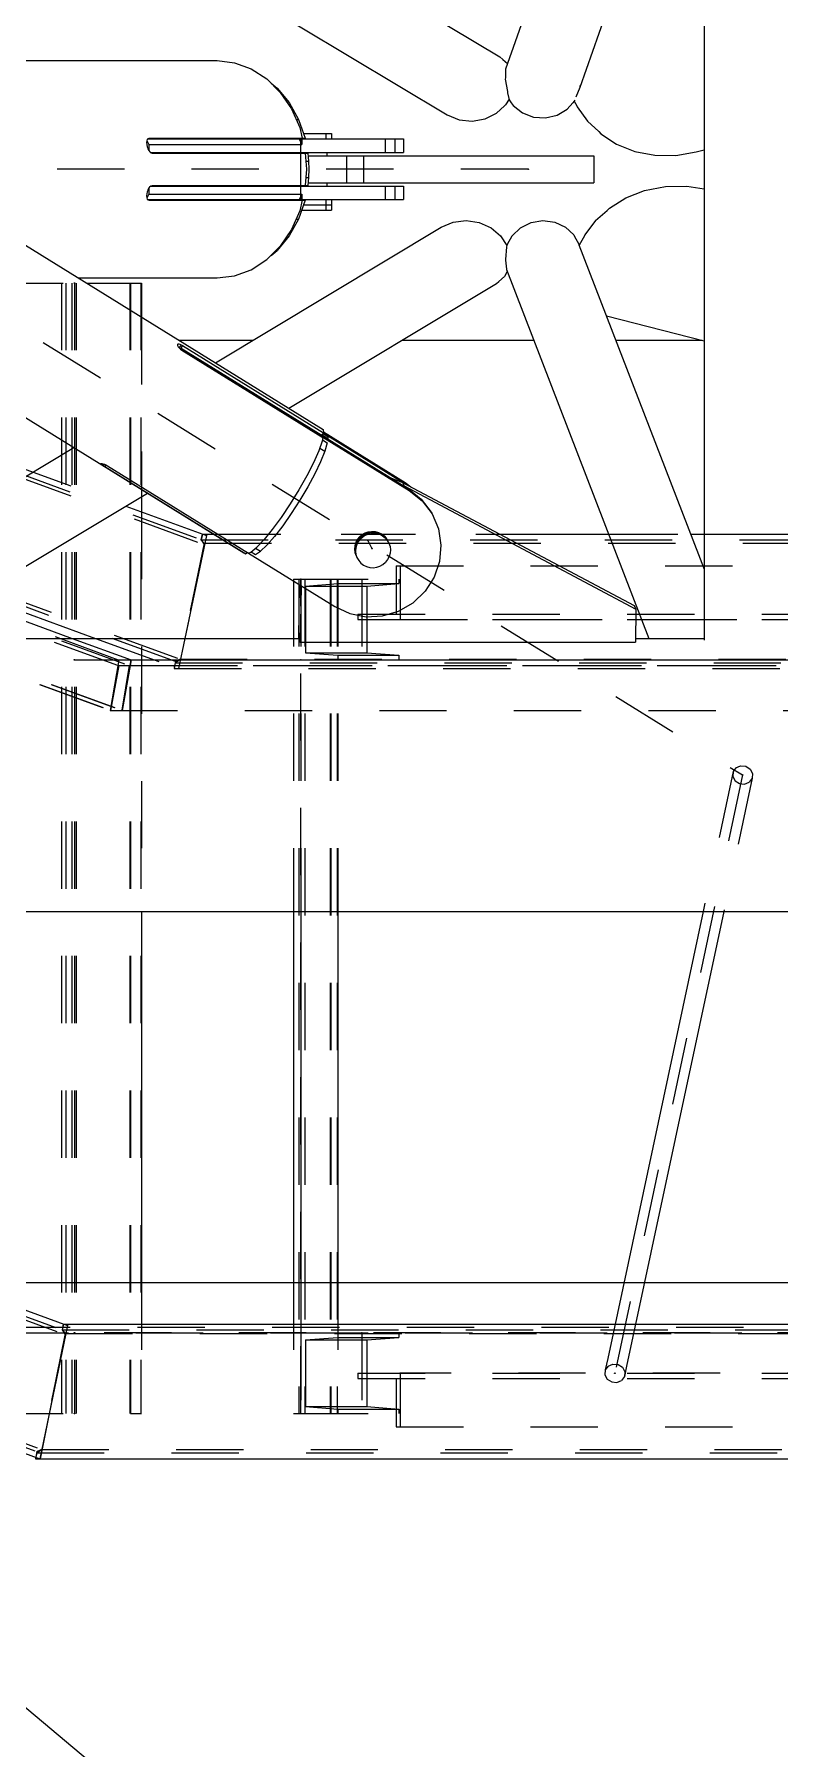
# Model space of a CAD drawing. Header units: millimetres. Extents: x 149919 to 150445, y 136651 to 136866.
# Drawn here: x 150377.97 to 150379.078, y 136690.629 to 136693.176 of the extents above; entities that cross this region are included whole.
import ezdxf

# ---------------------------------------------------------------- set-up
doc = ezdxf.new("R2010")
doc.units = ezdxf.units.MM
doc.header["$LTSCALE"] = 0.25
for name, pattern in [('CENTER', [50.8, 31.75, -6.35, 6.35, -6.35]), ('XKITLINE00', [0]), ('XKITLINE02', [4, 2, -2]), ('XKITLINE03', [6, 3, -1, 1, -1])]:
    doc.linetypes.add(name, pattern=pattern)

# ---------------------------------------------------------------- blocks, each defined once
blk = doc.blocks.new('çatıı')
at = {"color": 8, "linetype": 'CENTER'}
for p, q in [((23430, 4350.27), (23720.98, 4170.27)), ((23655.3, 4264.77), (23655.3, 4255.77)), ((23689.14, 4260.27), (23430, 4260.27)), ((23665.31, 4205.13), (23665.93, 4203.91))]:
    blk.add_line(p, q, dxfattribs=at)
at = {"color": 8, "linetype": 'XKITLINE00'}
for p, q in [((23574.43, 4329.97), (23677.1, 4268.35)), ((23596.58, 4329.97), (23684.9, 4276.97)), ((23705.14, 4329.97), (23685.75, 4275.16)), ((23715.28, 4329.97), (23715.28, 4190.31)), ((23715.28, 4324.69), (23696.79, 4272.43)), ((23538.85, 4295.75), (23658.68, 4221.62)), ((23527.07, 4277.42), (23646.9, 4203.29)), ((23570.09, 4276.42), (23642.91, 4276.42)), ((23642.91, 4276.42), (23645.5, 4276.11)), ((23645.5, 4276.11), (23648, 4275.2)), ((23648, 4275.2), (23650.29, 4273.7)), ((23684.9, 4276.97), (23685.37, 4276.57)), ((23685.37, 4276.57), (23686.04, 4276)), ((23685.75, 4275.16), (23685.75, 4273.88)), ((23650.29, 4273.7), (23652.31, 4271.69)), ((23650.93, 4273.07), (23651.85, 4272.33)), ((23651.85, 4272.33), (23653.62, 4270.19)), ((23685.75, 4273.88), (23685.73, 4273.67)), ((23685.73, 4273.67), (23686.04, 4271.84)), ((23696.79, 4272.43), (23696.23, 4271)), ((23696.81, 4272.7), (23696.79, 4272.43)), ((23652.31, 4271.69), (23653.96, 4269.25)), ((23653.62, 4270.19), (23655.02, 4267.67)), ((23684.43, 4268.6), (23685.61, 4269.71)), ((23685.61, 4269.71), (23685.78, 4269.85)), ((23686.3, 4270.69), (23685.78, 4269.85)), ((23686.04, 4271.84), (23686.06, 4271.61)), ((23686.06, 4271.61), (23686.33, 4270.57)), ((23686.33, 4270.57), (23686.62, 4270.16)), ((23686.62, 4270.16), (23686.89, 4269.77)), ((23686.89, 4269.77), (23688.28, 4268.67)), ((23695.76, 4270.16), (23694.91, 4269.18)), ((23695.9, 4270.32), (23695.76, 4270.16)), ((23696.04, 4270.53), (23695.9, 4270.32)), ((23695.97, 4270.4), (23696.35, 4269.71)), ((23696.35, 4269.71), (23696.41, 4269.53)), ((23653.96, 4269.25), (23655.19, 4266.46)), ((23654.65, 4267.67), (23655.02, 4267.67)), ((23655.02, 4267.67), (23655.98, 4264.87)), ((23677.1, 4268.35), (23678.87, 4267.64)), ((23678.87, 4267.64), (23680.8, 4267.44)), ((23680.8, 4267.44), (23682.72, 4267.77)), ((23682.72, 4267.77), (23684.43, 4268.6)), ((23688.28, 4268.67), (23689.94, 4268.02)), ((23689.94, 4268.02), (23691.71, 4267.89)), ((23691.71, 4267.89), (23693.43, 4268.29)), ((23693.43, 4268.29), (23694.91, 4269.18)), ((23696.41, 4269.53), (23697.92, 4267.4)), ((23697.92, 4267.4), (23699.62, 4265.88)), ((23632.55, 4264.7), (23632.47, 4264.5)), ((23632.49, 4264.55), (23632.76, 4263.97)), ((23632.68, 4264.83), (23632.55, 4264.7)), ((23632.63, 4264.77), (23670.6, 4264.77)), ((23632.68, 4264.83), (23632.85, 4264.87)), ((23632.85, 4264.87), (23655.58, 4264.87)), ((23650.7, 4264.87), (23650.7, 4264.77)), ((23652.69, 4264.87), (23652.69, 4264.77)), ((23655.12, 4264.77), (23655.5, 4263.97)), ((23655.19, 4266.46), (23655.58, 4264.87)), ((23655.5, 4264.77), (23655.5, 4263.97)), ((23655.58, 4264.87), (23655.98, 4264.87)), ((23655.74, 4265.57), (23659.9, 4265.57)), ((23659.09, 4265.57), (23659.09, 4264.77)), ((23659.9, 4265.57), (23659.9, 4264.77)), ((23667.89, 4264.77), (23667.89, 4262.77)), ((23669.34, 4264.77), (23669.34, 4262.77)), ((23670.6, 4264.77), (23670.6, 4262.77)), ((23699.62, 4265.88), (23699.95, 4265.54)), ((23699.95, 4265.54), (23702.27, 4264)), ((23632.47, 4264.5), (23632.44, 4264.23)), ((23632.44, 4264.23), (23632.46, 4263.93)), ((23632.46, 4263.93), (23632.54, 4263.62)), ((23632.54, 4263.62), (23632.62, 4263.43)), ((23632.62, 4263.43), (23632.65, 4263.32)), ((23632.65, 4263.32), (23632.77, 4263.05)), ((23632.76, 4263.97), (23655.5, 4263.97)), ((23632.76, 4263.97), (23632.76, 4263.06)), ((23632.77, 4263.05), (23632.92, 4262.85)), ((23632.92, 4262.85), (23633.09, 4262.72)), ((23633.02, 4262.77), (23670.6, 4262.77)), ((23633.09, 4262.72), (23633.27, 4262.67)), ((23633.27, 4262.67), (23656, 4262.67)), ((23651.37, 4262.77), (23651.37, 4262.67)), ((23656, 4262.67), (23656.2, 4260.27)), ((23656, 4262.67), (23656.4, 4262.67)), ((23656.4, 4262.67), (23656.52, 4261.48)), ((23656.44, 4262.27), (23659.37, 4262.27)), ((23659.24, 4262.77), (23659.24, 4262.27)), ((23659.37, 4262.27), (23698.88, 4262.27)), ((23662.14, 4262.27), (23662.14, 4258.27)), ((23664.65, 4262.27), (23664.65, 4258.27)), ((23698.88, 4262.27), (23698.88, 4258.27)), ((23702.27, 4264), (23704.99, 4262.92)), ((23704.99, 4262.92), (23707.96, 4262.36)), ((23707.96, 4262.36), (23711.05, 4262.33)), ((23711.05, 4262.33), (23714.1, 4262.85)), ((23714.1, 4262.85), (23715.28, 4263.15)), ((23656.2, 4260.27), (23656, 4257.87)), ((23656.1, 4261.48), (23656.52, 4261.48)), ((23656.52, 4261.48), (23656.56, 4260.27)), ((23656.56, 4260.27), (23656.52, 4259.07)), ((23632.54, 4256.93), (23632.46, 4256.62)), ((23632.62, 4257.12), (23632.54, 4256.93)), ((23632.65, 4257.23), (23632.62, 4257.12)), ((23632.77, 4257.5), (23632.65, 4257.23)), ((23632.76, 4257.49), (23632.76, 4256.58)), ((23632.92, 4257.7), (23632.77, 4257.5)), ((23632.92, 4257.7), (23633.09, 4257.83)), ((23633.02, 4257.77), (23670.6, 4257.77)), ((23633.09, 4257.83), (23633.27, 4257.87)), ((23633.27, 4257.87), (23656, 4257.87)), ((23651.37, 4257.87), (23651.37, 4257.77)), ((23656, 4257.87), (23656.4, 4257.87)), ((23656.1, 4259.07), (23656.52, 4259.07)), ((23656.52, 4259.07), (23656.4, 4257.87)), ((23656.44, 4258.27), (23698.88, 4258.27)), ((23659.24, 4258.27), (23659.24, 4257.77)), ((23667.89, 4257.77), (23667.89, 4255.77)), ((23669.34, 4257.77), (23669.34, 4255.77)), ((23670.6, 4257.77), (23670.6, 4255.77)), ((23703.62, 4256.04), (23706.43, 4257.13)), ((23706.43, 4257.13), (23709.52, 4257.71)), ((23709.52, 4257.71), (23712.72, 4257.74)), ((23712.72, 4257.74), (23715.28, 4257.34)), ((23632.46, 4256.62), (23632.44, 4256.32)), ((23632.44, 4256.32), (23632.47, 4256.05)), ((23632.47, 4256.05), (23632.55, 4255.85)), ((23632.76, 4256.58), (23632.49, 4256)), ((23632.55, 4255.85), (23632.68, 4255.72)), ((23632.63, 4255.77), (23655.12, 4255.77)), ((23632.68, 4255.72), (23632.85, 4255.67)), ((23632.76, 4256.58), (23655.5, 4256.58)), ((23632.85, 4255.67), (23655.58, 4255.67)), ((23650.7, 4255.77), (23650.7, 4255.67)), ((23652.69, 4255.77), (23652.69, 4255.67)), ((23655.98, 4255.67), (23655.02, 4252.88)), ((23655.5, 4256.58), (23655.12, 4255.77)), ((23655.12, 4255.77), (23669.34, 4255.77)), ((23655.58, 4255.67), (23655.19, 4254.09)), ((23655.5, 4256.58), (23655.5, 4255.77)), ((23655.58, 4255.67), (23655.98, 4255.67)), ((23655.74, 4254.97), (23659.9, 4254.97)), ((23655.74, 4254.97), (23659.9, 4254.97)), ((23659.09, 4255.77), (23659.09, 4254.97)), ((23659.09, 4254.97), (23659.09, 4254.17)), ((23659.9, 4255.77), (23659.9, 4254.97)), ((23659.9, 4254.97), (23659.9, 4254.17)), ((23669.34, 4255.77), (23670.6, 4255.77)), ((23701.22, 4254.5), (23700.89, 4254.16)), ((23701.22, 4254.5), (23703.62, 4256.04)), ((23655.02, 4252.88), (23653.62, 4250.36)), ((23655.19, 4254.09), (23653.96, 4251.3)), ((23654.65, 4252.88), (23655.02, 4252.88)), ((23655.47, 4254.17), (23659.9, 4254.17)), ((23676.2, 4251.66), (23677.97, 4252.41)), ((23677.97, 4252.41), (23679.92, 4252.66)), ((23679.92, 4252.66), (23681.87, 4252.37)), ((23681.87, 4252.37), (23683.63, 4251.58)), ((23687.98, 4251.55), (23689.57, 4252.35)), ((23689.57, 4252.35), (23691.33, 4252.65)), ((23691.33, 4252.65), (23693.08, 4252.42)), ((23693.08, 4252.42), (23694.66, 4251.69)), ((23699.12, 4252.64), (23697.56, 4250.52)), ((23699.12, 4252.64), (23700.89, 4254.16)), ((23642.67, 4231.53), (23676.2, 4251.66)), ((23653.62, 4250.36), (23651.85, 4248.22)), ((23653.96, 4251.3), (23652.31, 4248.85)), ((23683.63, 4251.58), (23685.03, 4250.37)), ((23685.03, 4250.37), (23685.98, 4248.96)), ((23686.71, 4250.33), (23686.01, 4249.11)), ((23686.71, 4250.33), (23686.75, 4250.36)), ((23686.75, 4250.36), (23687.98, 4251.55)), ((23694.66, 4251.69), (23695.9, 4250.51)), ((23695.9, 4250.51), (23695.98, 4250.36)), ((23695.98, 4250.36), (23696.64, 4249.14)), ((23697.5, 4250.37), (23696.71, 4248.99)), ((23697.56, 4250.52), (23697.5, 4250.37)), ((23648, 4245.35), (23650.29, 4246.85)), ((23650.29, 4246.85), (23652.31, 4248.85)), ((23650.93, 4247.48), (23651.85, 4248.22)), ((23685.75, 4246.88), (23685.74, 4246.77)), ((23685.74, 4246.77), (23685.89, 4245.43)), ((23685.92, 4248.73), (23685.75, 4246.88)), ((23685.97, 4248.92), (23685.92, 4248.73)), ((23686.01, 4249.11), (23685.97, 4248.92)), ((23696.64, 4249.14), (23696.68, 4249.05)), ((23696.68, 4249.05), (23715.28, 4200.86)), ((23642.91, 4244.12), (23645.5, 4244.44)), ((23645.5, 4244.44), (23648, 4245.35)), ((23684.75, 4243.59), (23685.63, 4244.36)), ((23686, 4245.1), (23685.63, 4244.36)), ((23685.89, 4245.43), (23685.89, 4245.39)), ((23685.89, 4245.39), (23707.04, 4190.57)), ((23622.3, 4244.12), (23642.91, 4244.12)), ((23653.58, 4224.78), (23684.42, 4243.3)), ((23684.42, 4243.3), (23684.75, 4243.59)), ((23700.75, 4238.51), (23715.28, 4234.79)), ((23637.12, 4234.32), (23637.05, 4234.22)), ((23637.05, 4234.22), (23637.06, 4234.08)), ((23637.06, 4234.08), (23637.14, 4233.9)), ((23637.12, 4234.32), (23637.14, 4234.33)), ((23637.14, 4234.33), (23637.22, 4234.34)), ((23637.22, 4234.34), (23637.37, 4234.29)), ((23637.26, 4234.87), (23648.24, 4234.87)), ((23637.56, 4234.2), (23637.29, 4233.78)), ((23637.37, 4234.29), (23637.56, 4234.2)), ((23637.78, 4234.07), (23637.51, 4233.65)), ((23637.56, 4234.2), (23637.78, 4234.07)), ((23637.78, 4234.07), (23658.74, 4221.11)), ((23670.39, 4234.87), (23689.94, 4234.87)), ((23702.15, 4234.87), (23714.96, 4234.87)), ((23637.14, 4233.9), (23637.28, 4233.72)), ((23637.2, 4233.82), (23637.29, 4233.78)), ((23637.28, 4233.72), (23637.47, 4233.54)), ((23637.29, 4233.78), (23637.51, 4233.65)), ((23637.56, 4233.69), (23637.46, 4233.54)), ((23637.47, 4233.54), (23637.68, 4233.38)), ((23637.51, 4233.65), (23637.53, 4233.65)), ((23637.56, 4233.69), (23671.34, 4212.79)), ((23637.56, 4233.69), (23637.63, 4233.55)), ((23637.63, 4233.55), (23637.59, 4233.45)), ((23637.63, 4233.55), (23658.58, 4220.59)), ((23637.68, 4233.38), (23658.64, 4220.42)), ((23658.68, 4221.62), (23658.74, 4221.11)), ((23658.72, 4221.25), (23670.85, 4213.75)), ((23574.44, 4190.57), (23621.65, 4218.91)), ((23658.53, 4219.88), (23658.01, 4218.43)), ((23658.16, 4218.84), (23658.92, 4218.37)), ((23658.74, 4221.11), (23658.5, 4220.74)), ((23658.55, 4220.81), (23658.5, 4220.74)), ((23658.64, 4220.42), (23658.53, 4219.88)), ((23658.55, 4220.81), (23659.38, 4220.29)), ((23658.58, 4220.59), (23658.55, 4220.48)), ((23658.56, 4220.06), (23659.29, 4219.61)), ((23658.58, 4220.59), (23658.65, 4220.47)), ((23658.65, 4220.47), (23658.62, 4220.43)), ((23658.65, 4220.47), (23671.47, 4212.53)), ((23658.67, 4221), (23659.37, 4220.56)), ((23658.73, 4221.19), (23659.2, 4220.9)), ((23659.29, 4219.61), (23658.92, 4218.37)), ((23659.2, 4220.9), (23659.31, 4220.77)), ((23659.31, 4220.77), (23659.37, 4220.56)), ((23659.33, 4220.7), (23670.98, 4213.49)), ((23659.38, 4220.29), (23659.34, 4220.23)), ((23659.37, 4220.56), (23659.38, 4220.29)), ((23625.69, 4216.53), (23625.65, 4216.48)), ((23625.66, 4216.46), (23625.71, 4216.43)), ((23625.69, 4216.53), (23625.8, 4216.54)), ((23625.71, 4216.43), (23625.84, 4216.35)), ((23625.8, 4216.54), (23625.96, 4216.51)), ((23625.84, 4216.35), (23626.02, 4216.23)), ((23625.96, 4216.51), (23626.17, 4216.43)), ((23626.15, 4216.44), (23626.02, 4216.24)), ((23626.02, 4216.23), (23626.23, 4216.1)), ((23626.17, 4216.43), (23626.4, 4216.33)), ((23626.38, 4216.34), (23626.24, 4216.1)), ((23626.4, 4216.33), (23626.64, 4216.19)), ((23626.64, 4216.19), (23647.59, 4203.23)), ((23657.23, 4216.67), (23656.23, 4214.71)), ((23658.01, 4218.43), (23657.23, 4216.67)), ((23658.29, 4216.82), (23657.43, 4215.03)), ((23658.92, 4218.37), (23658.29, 4216.82)), ((23626.23, 4216.1), (23647.19, 4203.14)), ((23656.23, 4214.71), (23655.06, 4212.63)), ((23657.43, 4215.03), (23656.38, 4213.09)), ((23668.72, 4214.41), (23670.45, 4213.73)), ((23670.45, 4213.73), (23670.72, 4213.21)), ((23670.45, 4213.73), (23704.87, 4195.45)), ((23670.85, 4213.75), (23670.98, 4213.49)), ((23670.85, 4213.75), (23671.7, 4213.07)), ((23596.59, 4190.57), (23632.56, 4212.16)), ((23655.06, 4212.63), (23653.77, 4210.54)), ((23655.2, 4211.08), (23653.94, 4209.13)), ((23656.38, 4213.09), (23655.2, 4211.08)), ((23670.57, 4213.27), (23670.72, 4213.21)), ((23670.72, 4213.21), (23705.14, 4194.92)), ((23670.98, 4213.49), (23671.13, 4213.38)), ((23671.34, 4212.79), (23671.47, 4212.53)), ((23671.34, 4212.79), (23673.24, 4211.27)), ((23671.47, 4212.53), (23673.38, 4211)), ((23673.24, 4211.27), (23673.38, 4211)), ((23673.24, 4211.27), (23674.72, 4209.32)), ((23652.44, 4208.55), (23651.12, 4206.76)), ((23653.77, 4210.54), (23652.44, 4208.55)), ((23653.94, 4209.13), (23652.67, 4207.31)), ((23673.38, 4211), (23674.85, 4209.06)), ((23674.72, 4209.32), (23674.85, 4209.06)), ((23674.85, 4209.06), (23675.8, 4206.82)), ((23651.12, 4206.76), (23649.89, 4205.25)), ((23652.67, 4207.31), (23651.44, 4205.71)), ((23664.07, 4205.66), (23664.45, 4205.99)), ((23664.45, 4205.99), (23664.9, 4206.24)), ((23664.53, 4205.85), (23664.97, 4206.1)), ((23664.53, 4205.85), (23664.97, 4206.1)), ((23664.6, 4205.71), (23665.04, 4205.96)), ((23664.9, 4206.24), (23665.38, 4206.4)), ((23664.97, 4206.1), (23665.45, 4206.26)), ((23664.97, 4206.1), (23665.45, 4206.26)), ((23665.04, 4205.96), (23665.52, 4206.12)), ((23665.38, 4206.4), (23665.88, 4206.47)), ((23665.45, 4206.26), (23665.96, 4206.33)), ((23665.45, 4206.26), (23665.96, 4206.33)), ((23665.52, 4206.12), (23666.03, 4206.19)), ((23665.88, 4206.47), (23666.39, 4206.44)), ((23665.96, 4206.33), (23666.46, 4206.3)), ((23665.96, 4206.33), (23666.46, 4206.3)), ((23666.03, 4206.19), (23666.53, 4206.16)), ((23666.39, 4206.44), (23666.88, 4206.31)), ((23666.46, 4206.3), (23666.95, 4206.17)), ((23666.46, 4206.3), (23666.95, 4206.17)), ((23666.53, 4206.16), (23667.02, 4206.03)), ((23666.88, 4206.31), (23667.33, 4206.09)), ((23666.95, 4206.17), (23667.4, 4205.95)), ((23666.95, 4206.17), (23667.4, 4205.95)), ((23667.02, 4206.03), (23667.47, 4205.81)), ((23667.33, 4206.09), (23667.4, 4205.95)), ((23667.33, 4206.09), (23667.73, 4205.78)), ((23667.4, 4205.95), (23667.8, 4205.64)), ((23667.4, 4205.95), (23667.47, 4205.81)), ((23667.4, 4205.95), (23667.8, 4205.64)), ((23675.8, 4206.82), (23676.18, 4204.41)), ((23647.91, 4203.37), (23648.8, 4204.1)), ((23647.97, 4203.41), (23648.62, 4203.01)), ((23648.62, 4203.01), (23649.37, 4203.51)), ((23648.64, 4203.96), (23649.37, 4203.51)), ((23649.89, 4205.25), (23648.8, 4204.1)), ((23649.37, 4203.51), (23650.32, 4204.43)), ((23651.44, 4205.71), (23650.32, 4204.43)), ((23663.38, 4204.32), (23663.34, 4203.82)), ((23663.34, 4203.82), (23663.4, 4203.32)), ((23663.52, 4204.81), (23663.38, 4204.32)), ((23663.45, 4204.18), (23663.41, 4203.68)), ((23663.45, 4204.18), (23663.41, 4203.68)), ((23663.41, 4203.68), (23663.47, 4203.19)), ((23663.41, 4203.68), (23663.47, 4203.19)), ((23663.59, 4204.67), (23663.45, 4204.18)), ((23663.59, 4204.67), (23663.45, 4204.18)), ((23663.53, 4204.04), (23663.49, 4203.54)), ((23663.49, 4203.54), (23663.54, 4203.05)), ((23663.75, 4205.26), (23663.52, 4204.81)), ((23663.66, 4204.53), (23663.53, 4204.04)), ((23663.82, 4205.12), (23663.59, 4204.67)), ((23663.82, 4205.12), (23663.59, 4204.67)), ((23663.9, 4204.98), (23663.66, 4204.53)), ((23664.07, 4205.66), (23663.75, 4205.26)), ((23663.75, 4205.26), (23663.82, 4205.12)), ((23664.14, 4205.52), (23663.82, 4205.12)), ((23664.14, 4205.52), (23663.82, 4205.12)), ((23663.82, 4205.12), (23663.9, 4204.98)), ((23664.21, 4205.38), (23663.9, 4204.98)), ((23664.14, 4205.52), (23664.53, 4205.85)), ((23664.14, 4205.52), (23664.53, 4205.85)), ((23664.21, 4205.38), (23664.6, 4205.71)), ((23667.47, 4205.81), (23667.87, 4205.5)), ((23667.73, 4205.78), (23668.06, 4205.41)), ((23667.8, 4205.64), (23668.13, 4205.27)), ((23667.8, 4205.64), (23668.13, 4205.27)), ((23667.87, 4205.5), (23668.2, 4205.13)), ((23668.2, 4205.13), (23668.45, 4204.69)), ((23668.45, 4204.69), (23668.61, 4204.22)), ((23668.61, 4204.22), (23668.66, 4203.72)), ((23668.66, 4203.72), (23668.62, 4203.22)), ((23676.18, 4204.41), (23675.97, 4201.97)), ((23646.9, 4203.29), (23647.19, 4203.14)), ((23647.35, 4203.38), (23647.19, 4203.14)), ((23647.55, 4203.26), (23647.57, 4203.22)), ((23647.58, 4203.24), (23647.57, 4203.22)), ((23647.57, 4203.22), (23660.39, 4195.29)), ((23647.59, 4203.23), (23647.91, 4203.37)), ((23663.4, 4203.32), (23663.56, 4202.85)), ((23663.47, 4203.19), (23663.63, 4202.71)), ((23663.47, 4203.19), (23663.63, 4202.71)), ((23663.54, 4203.05), (23663.7, 4202.57)), ((23663.56, 4202.85), (23663.63, 4202.71)), ((23663.63, 4202.71), (23663.7, 4202.57)), ((23663.7, 4202.57), (23663.95, 4202.14)), ((23663.95, 4202.14), (23664.28, 4201.76)), ((23664.28, 4201.76), (23664.68, 4201.45)), ((23664.68, 4201.45), (23665.13, 4201.23)), ((23665.13, 4201.23), (23665.62, 4201.1)), ((23665.62, 4201.1), (23666.12, 4201.07)), ((23666.12, 4201.07), (23666.63, 4201.14)), ((23666.63, 4201.14), (23667.11, 4201.3)), ((23667.11, 4201.3), (23667.55, 4201.55)), ((23667.55, 4201.55), (23667.94, 4201.88)), ((23668.25, 4202.28), (23667.94, 4201.88)), ((23668.49, 4202.73), (23668.25, 4202.28)), ((23668.62, 4203.22), (23668.49, 4202.73)), ((23675.97, 4201.97), (23675.17, 4199.65)), ((23655.13, 4198.55), (23655, 4190.52)), ((23655.4, 4198.38), (23655.27, 4190)), ((23675.17, 4199.65), (23673.84, 4197.57)), ((23669.89, 4194.62), (23672.04, 4195.86)), ((23672.04, 4195.86), (23673.84, 4197.57)), ((23660.39, 4195.29), (23662.62, 4194.26)), ((23662.62, 4194.26), (23665.04, 4193.79)), ((23665.04, 4193.79), (23667.51, 4193.92)), ((23667.51, 4193.92), (23669.89, 4194.62)), ((23704.87, 4195.45), (23705.14, 4194.92)), ((23705.14, 4194.92), (23705.06, 4190)), ((23551.69, 4190.57), (23655, 4190.57)), ((23655, 4190.52), (23655.27, 4190)), ((23655.27, 4190), (23705.06, 4190)), ((23705.07, 4190.57), (23715.28, 4190.57)), ((23551.69, 4149.97), (24815.88, 4149.97)), ((23506.2, 4122.36), (25161.51, 2736.29))]:
    blk.add_line(p, q, dxfattribs=at)
at = {"color": 116, "linetype": 'XKITLINE02', "true_color": 0x136734}
for p, q in [((23386.22, 4298.19), (23640.55, 4205.23)), ((23386.36, 4299.04), (23629.34, 4210.23)), ((23386.39, 4297.56), (23641, 4204.5)), ((23374.64, 4280.08), (23628.32, 4187.37)), ((23383.08, 4279.85), (23636.72, 4187.15)), ((23383.44, 4280.28), (23637.4, 4187.47)), ((23374.53, 4279.26), (23628.3, 4186.52)), ((23375.58, 4279.45), (23629.86, 4186.53)), ((23610.05, 4243.37), (23623.53, 4243.37)), ((23619.78, 4243.37), (23619.78, 4075.37)), ((23620.43, 4243.37), (23620.43, 4075.37)), ((23621.33, 4243.37), (23621.33, 4075.37)), ((23621.97, 4243.37), (23621.97, 4075.37)), ((23629.97, 4243.37), (23629.97, 4075.37)), ((23630.06, 4243.37), (23630.06, 4075.37)), ((23631.61, 4243.37), (23631.61, 4075.37)), ((23631.7, 4238.31), (23631.7, 4211.65)), ((23631.7, 4209.37), (23631.7, 4149.97)), ((23640.69, 4206.07), (23640.51, 4205.22)), ((23640.73, 4206.07), (23640.55, 4205.23)), ((23640.69, 4206.07), (23640.72, 4206.07)), ((23640.69, 4206.07), (23640.72, 4206.07)), ((23641.37, 4206.07), (24498.08, 4206.07)), ((23642.4, 4206.07), (23684.87, 4206.07)), ((23701.06, 4206.07), (23713.27, 4206.07)), ((23715.28, 4206.07), (23726.68, 4206.07)), ((23641, 4204.5), (23637.4, 4187.47)), ((23641.01, 4204.69), (23637.41, 4187.46)), ((23641.33, 4205.85), (23638.71, 4193.32)), ((23640.51, 4205.22), (24546.61, 4205.22)), ((23640.51, 4205.22), (23641.01, 4204.69)), ((23640.55, 4205.23), (23641, 4204.5)), ((23641.01, 4204.69), (24547.76, 4204.69)), ((23669.5, 4201.36), (23669.5, 4194.16)), ((23669.5, 4201.36), (23670.13, 4201.36)), ((23669.5, 4201.36), (23757.67, 4201.36)), ((23670.13, 4201.36), (23670.13, 4193.36)), ((23654.26, 4199.38), (23660.83, 4199.38)), ((23654.26, 4199.38), (23654.26, 4149.97)), ((23655.05, 4199.38), (23655.05, 4075.37)), ((23655.35, 4199.38), (23655.35, 4149.97)), ((23655.35, 4199.38), (23669.92, 4199.38)), ((23655.35, 4199.38), (23655.35, 4187.38)), ((23655.95, 4199.38), (23655.95, 4075.37)), ((23656.05, 4198.31), (23660.83, 4198.7)), ((23656.05, 4198.31), (23656.05, 4188.44)), ((23656.05, 4198.31), (23665.14, 4198.31)), ((23659.74, 4199.38), (23659.74, 4075.37)), ((23659.8, 4199.38), (23659.8, 4075.37)), ((23660.76, 4199.38), (23660.76, 4075.37)), ((23660.83, 4199.38), (23660.83, 4149.97)), ((23660.83, 4199.38), (23660.83, 4198.7)), ((23660.83, 4198.7), (23669.92, 4198.7)), ((23664.44, 4199.38), (23664.44, 4187.38)), ((23665.14, 4198.31), (23669.92, 4198.7)), ((23665.14, 4198.31), (23665.14, 4188.44)), ((23669.92, 4199.38), (23669.92, 4198.7)), ((23663.85, 4194.16), (23663.85, 4193.36)), ((23663.85, 4194.16), (23669.5, 4194.16)), ((23663.85, 4194.16), (23757.05, 4194.16)), ((23663.85, 4193.36), (23670.13, 4193.36)), ((23663.85, 4193.36), (23757.67, 4193.36)), ((23597.73, 4190.57), (23627.02, 4179.87)), ((23597.8, 4190.57), (23627.1, 4179.87)), ((23599.47, 4190.57), (23628.75, 4179.87)), ((23599.54, 4190.57), (23628.82, 4179.87)), ((23621.39, 4190.57), (23630.13, 4187.38)), ((23624.87, 4190.57), (23637.18, 4186.07)), ((23638.13, 4190.57), (23637.18, 4186.07)), ((23638.14, 4190.57), (23637.2, 4186.07)), ((23656.05, 4188.44), (23660.83, 4188.06)), ((23656.05, 4188.44), (23665.14, 4188.44)), ((23665.14, 4188.44), (23669.92, 4188.06)), ((23628.32, 4187.37), (23627.02, 4179.87)), ((23628.32, 4187.37), (23627.02, 4179.87)), ((23628.3, 4186.52), (23627.09, 4179.87)), ((23628.3, 4186.52), (23627.1, 4179.87)), ((23628.3, 4186.52), (23629.86, 4186.53)), ((23628.3, 4186.52), (24663.69, 4186.52)), ((23628.32, 4187.37), (23630.13, 4187.38)), ((23628.32, 4187.37), (24663.69, 4187.37)), ((23629.86, 4186.53), (23628.75, 4179.87)), ((23629.85, 4186.52), (23628.75, 4179.9)), ((23630.13, 4187.38), (23628.82, 4179.87)), ((23630.12, 4187.37), (23628.82, 4179.87)), ((23633.62, 4187.37), (24777.99, 4187.37)), ((23635.95, 4186.52), (24777.87, 4186.52)), ((23636.69, 4186.92), (23636.52, 4186.07)), ((23636.52, 4186.07), (24566.93, 4186.07)), ((23636.72, 4187.15), (23636.54, 4186.31)), ((23636.69, 4186.92), (23637.41, 4187.46)), ((23636.69, 4186.92), (24565.38, 4186.92)), ((23636.72, 4187.15), (23637.4, 4187.47)), ((23637.41, 4187.46), (24565.44, 4187.46)), ((23655.35, 4187.38), (23669.92, 4187.38)), ((23660.83, 4188.06), (23660.83, 4187.38)), ((23660.83, 4188.06), (23669.92, 4188.06)), ((23669.92, 4188.06), (23669.92, 4187.38)), ((23365.35, 4180.82), (23619.91, 4087.84)), ((23365.51, 4180.19), (23620.34, 4087.12)), ((23627.02, 4179.87), (23627.09, 4179.87)), ((23627.02, 4179.87), (24777.99, 4179.87)), ((23627.02, 4179.87), (23627.1, 4179.87)), ((23628.75, 4179.9), (23628.75, 4179.87)), ((23628.75, 4179.87), (23628.82, 4179.87)), ((23628.75, 4179.87), (23628.82, 4179.87)), ((23719.57, 4170.76), (23715.13, 4149.97)), ((23719.57, 4170.76), (23719.52, 4170.05)), ((23720, 4171.34), (23719.57, 4170.76)), ((23720, 4171.34), (23720.69, 4171.64)), ((23720.69, 4171.64), (23721.46, 4171.57)), ((23721.46, 4171.57), (23722.11, 4171.15)), ((23722.11, 4171.15), (23722.45, 4170.5)), ((23722.45, 4170.5), (23722.41, 4169.79)), ((23722.41, 4169.79), (23718.18, 4149.97)), ((23719.52, 4170.05), (23719.87, 4169.4)), ((23719.87, 4169.4), (23720.52, 4168.98)), ((23720.52, 4168.98), (23721.29, 4168.91)), ((23721.29, 4168.91), (23721.98, 4169.21)), ((23722.41, 4169.79), (23721.98, 4169.21)), ((23362.58, 4162.91), (23616.79, 4070.06)), ((23362.25, 4162.47), (23616.15, 4069.73)), ((23612.06, 4094.87), (24579.35, 4094.87)), ((23631.7, 4094.87), (23631.7, 4075.37)), ((23654.26, 4094.87), (23654.26, 4075.37)), ((23655.35, 4094.87), (23655.35, 4075.37)), ((23660.83, 4094.87), (23660.83, 4075.37)), ((23703.37, 4094.87), (23706.41, 4094.87)), ((23610.85, 4087.37), (24777.99, 4087.37)), ((23611.1, 4088.22), (24777.87, 4088.22)), ((23620.34, 4087.12), (23616.79, 4070.06)), ((23620.35, 4087.29), (23616.82, 4070.06)), ((23620.67, 4088.47), (23618.73, 4079.03)), ((23620.06, 4088.67), (23619.88, 4087.82)), ((23619.88, 4087.82), (24787.73, 4087.82)), ((23619.88, 4087.82), (23620.35, 4087.29)), ((23620.09, 4088.68), (23619.91, 4087.84)), ((23619.91, 4087.84), (23620.34, 4087.12)), ((23620.06, 4088.67), (23620.1, 4088.67)), ((23620.06, 4088.67), (23620.1, 4088.67)), ((23620.35, 4087.29), (24788.53, 4087.29)), ((23620.71, 4088.67), (24578.02, 4088.67)), ((23655.35, 4087.37), (23669.92, 4087.37)), ((23655.35, 4087.37), (23655.35, 4075.37)), ((23656.05, 4086.31), (23660.83, 4086.69)), ((23656.05, 4086.31), (23656.05, 4076.44)), ((23656.05, 4086.31), (23665.14, 4086.31)), ((23660.83, 4087.37), (23660.83, 4086.69)), ((23660.83, 4086.69), (23669.92, 4086.69)), ((23664.44, 4087.37), (23664.44, 4075.37)), ((23665.14, 4086.31), (23669.92, 4086.69)), ((23665.14, 4086.31), (23665.14, 4076.44)), ((23669.92, 4087.37), (23669.92, 4086.69)), ((23702.05, 4088.67), (23705.09, 4088.67)), ((23663.85, 4081.39), (23757.67, 4081.39)), ((23663.85, 4081.39), (23663.85, 4080.59)), ((23670.13, 4081.39), (23670.13, 4073.39)), ((23700.59, 4081.86), (23700.54, 4081.15)), ((23700.54, 4081.15), (23700.89, 4080.5)), ((23700.95, 4083.54), (23700.59, 4081.86)), ((23701.02, 4082.44), (23700.59, 4081.86)), ((23701.02, 4082.44), (23701.71, 4082.74)), ((23701.71, 4082.74), (23702.48, 4082.67)), ((23702.48, 4082.67), (23703.13, 4082.25)), ((23703.13, 4082.25), (23703.47, 4081.6)), ((23703.75, 4082.4), (23703.43, 4080.89)), ((23703.47, 4081.6), (23703.43, 4080.89)), ((23663.85, 4080.59), (23757.05, 4080.59)), ((23669.5, 4080.59), (23669.5, 4073.39)), ((23700.89, 4080.5), (23701.54, 4080.08)), ((23701.54, 4080.08), (23702.31, 4080.01)), ((23702.31, 4080.01), (23703, 4080.31)), ((23703.43, 4080.89), (23703, 4080.31)), ((23656.05, 4076.44), (23660.83, 4076.05)), ((23656.05, 4076.44), (23665.14, 4076.44)), ((23660.83, 4076.05), (23660.83, 4075.37)), ((23660.83, 4076.05), (23669.92, 4076.05)), ((23665.14, 4076.44), (23669.92, 4076.05)), ((23669.92, 4076.05), (23669.92, 4075.37)), ((23610.05, 4075.37), (23631.7, 4075.37)), ((23654.26, 4075.37), (23660.83, 4075.37)), ((23655.35, 4075.37), (23669.92, 4075.37)), ((23669.5, 4073.39), (23757.67, 4073.39)), ((23616.15, 4069.73), (23615.97, 4068.89)), ((23616.13, 4069.52), (23616, 4068.88)), ((23616.13, 4069.52), (23616.82, 4070.06)), ((23616.13, 4069.52), (24787.73, 4069.52)), ((23616.15, 4069.73), (23616.79, 4070.06)), ((23616.56, 4068.67), (23616.61, 4068.67)), ((23616.82, 4070.06), (24788.53, 4070.06))]:
    blk.add_line(p, q, dxfattribs=at)
at = {"color": 1, "linetype": 'XKITLINE03'}
for p, q in [((23621.74, 4243.37), (23621.74, 4075.37)), ((23655.35, 4075.37), (23655.35, 4199.38)), ((23670.13, 4193.36), (23757.67, 4193.36)), ((23621.74, 4187.37), (24776.17, 4187.37)), ((23655.35, 4187.38), (23664.44, 4187.38)), ((23720.99, 4170.27), (23702.01, 4081.37)), ((24776.17, 4087.37), (23621.74, 4087.37)), ((23655.35, 4087.37), (23664.44, 4087.37)), ((23757.67, 4081.39), (23670.13, 4081.39))]:
    blk.add_line(p, q, dxfattribs=at)
at = {"color": 7, "linetype": 'XKITLINE00'}
for p, q in [((23623.53, 4243.37), (23631.7, 4243.37)), ((23631.7, 4243.37), (23631.7, 4238.31)), ((23631.7, 4211.65), (23631.7, 4209.37)), ((23629.34, 4210.23), (23641.36, 4205.84)), ((23640.72, 4206.07), (23642.4, 4206.07)), ((23641.37, 4206.07), (23641.33, 4205.85)), ((23684.87, 4206.07), (23701.06, 4206.07)), ((23713.27, 4206.07), (23715.28, 4206.07)), ((23641.36, 4205.84), (23638.13, 4190.57)), ((23605.97, 4196.21), (23621.39, 4190.57)), ((23607.29, 4197), (23624.87, 4190.57)), ((23638.71, 4193.32), (23638.14, 4190.57)), ((23631.7, 4149.97), (23631.7, 4094.87)), ((23654.26, 4149.97), (23654.26, 4094.87)), ((23655.35, 4149.97), (23655.35, 4094.87)), ((23660.83, 4149.97), (23660.83, 4094.87)), ((23715.13, 4149.97), (23700.95, 4083.54)), ((23718.18, 4149.97), (23703.75, 4082.4)), ((23506.2, 4130.28), (23620.69, 4088.46)), ((23534.52, 4098.64), (23616.58, 4068.67)), ((23613.82, 4094.87), (23703.37, 4094.87)), ((23706.41, 4094.87), (23994.34, 4094.87)), ((23620.69, 4088.46), (23616.58, 4068.67)), ((23620.1, 4088.67), (23702.05, 4088.67)), ((23620.71, 4088.67), (23620.67, 4088.47)), ((23705.09, 4088.67), (23993.02, 4088.67)), ((23618.73, 4079.03), (23616.61, 4068.67)), ((23616, 4068.88), (23615.96, 4068.67)), ((23615.96, 4068.67), (23616.56, 4068.67)), ((23616.58, 4068.67), (24788.63, 4068.67))]:
    blk.add_line(p, q, dxfattribs=at)
at = {"color": 8, "linetype": 'XKITLINE00'}
for centre in [(23655.3, 4264.77), (23689.14, 4260.27), (23655.3, 4255.77), (23665.31, 4205.13), (23665.93, 4203.91), (23720.98, 4170.27)]:
    blk.add_circle(centre, 0.05, dxfattribs=at)
at = {"color": 1, "linetype": 'XKITLINE00'}
for centre in [(23621.74, 4243.37), (23655.35, 4199.38), (23670.13, 4193.36), (23621.74, 4187.37), (23655.35, 4187.38), (23664.44, 4187.38), (23720.99, 4170.27), (23621.74, 4087.37), (23655.35, 4087.37), (23664.44, 4087.37), (23670.13, 4081.39), (23702.01, 4081.37), (23621.74, 4075.37), (23655.35, 4075.37)]:
    blk.add_circle(centre, 0.05, dxfattribs=at)

msp = doc.modelspace()

# ---------------------------------------------------------------- block references
at = {"xscale": 0.009999943142843078, "yscale": 0.009999943142843078, "zscale": 0.009999943142843078}
msp.add_blockref('çatıı', (150141.8141, 136650.3731), dxfattribs=at)

doc.saveas('drawing.dxf')
